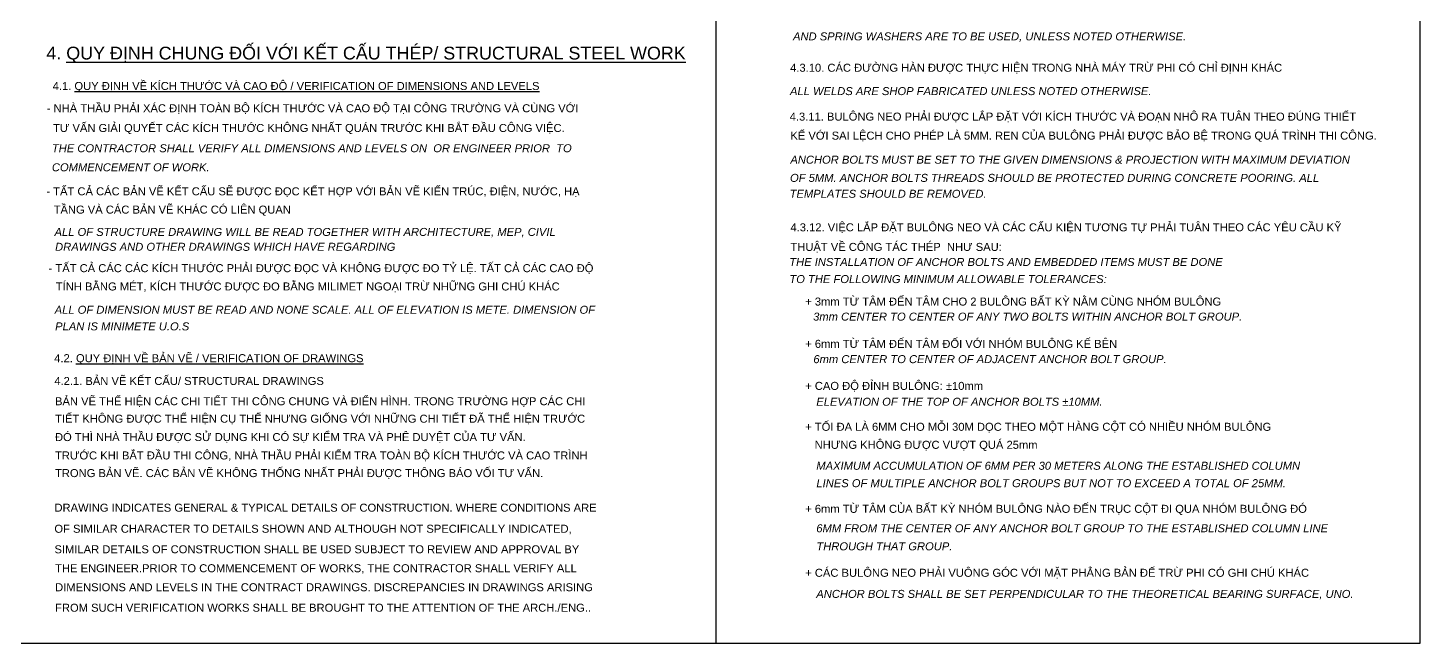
# Model space of a CAD drawing. Header units: millimetres. Extents: x -205508 to -110432, y 549193 to 571297.
# Drawn here: x -142266 to -137916, y 549193 to 551115 of the extents above; entities that cross this region are included whole.
import ezdxf

# ---------------------------------------------------------------- set-up
doc = ezdxf.new("R2010")
doc.units = ezdxf.units.MM
doc.header["$LTSCALE"] = 25
doc.header["$MEASUREMENT"] = 0
doc.layers.add('DETAIL$0$S-Text-EN', color=3, linetype='Continuous', lineweight=25)
doc.layers.add('DETAIL$0$S-Text-VN', color=7, linetype='Continuous', lineweight=25)
doc.layers.add('DETAIL$0$Standard', color=7, linetype='Continuous')
doc.styles.add('DETAIL$0$S-TEXT-EN', font='ariali.ttf')
doc.styles.add('DETAIL$0$S-TEXT-VN', font='arial.ttf')

msp = doc.modelspace()

# ---------------------------------------------------------------- linework, layer by layer
at = {"layer": 'DETAIL$0$Standard'}
msp.add_line((-140116, 554652), (-140116, 549192.7), dxfattribs=at)
msp.add_lwpolyline([(-144516, 549192.7), (-137916, 549192.7), (-137916, 554652), (-144516, 554652)], close=True, dxfattribs=at)

# ---------------------------------------------------------------- texts
at = {"layer": 'DETAIL$0$S-Text-EN', "linetype": 'Continuous'}
for s, style, p in [('AND SPRING WASHERS ARE TO BE USED, UNLESS NOTED OTHERWISE.', 'DETAIL$0$S-TEXT-EN', (-139875.3, 551076.3)), ('    ALL WELDS ARE SHOP FABRICATED UNLESS NOTED OTHERWISE.', 'DETAIL$0$S-TEXT-EN', (-139923.6, 550905.3)), ('THE CONTRACTOR SHALL VERIFY ALL DIMENSIONS AND LEVELS ON  OR ENGINEER PRIOR  TO ', 'DETAIL$0$S-TEXT-EN', (-142190.9, 550726.7)), ('ANCHOR BOLTS MUST BE SET TO THE GIVEN DIMENSIONS & PROJECTION WITH MAXIMUM DEVIATION ', 'DETAIL$0$S-TEXT-EN', (-139883.6, 550691)), ('COMMENCEMENT OF WORK.', 'DETAIL$0$S-TEXT-EN', (-142190.9, 550667.2)), (' OF 5MM. ANCHOR BOLTS THREADS SHOULD BE PROTECTED DURING CONCRETE POORING. ALL ', 'DETAIL$0$S-TEXT-EN', (-139894.4, 550634.2)), ('TEMPLATES SHOULD BE REMOVED.', 'DETAIL$0$S-TEXT-EN', (-139885.9, 550584.5)), ('ALL OF STRUCTURE DRAWING WILL BE READ TOGETHER WITH ARCHITECTURE, MEP, CIVIL', 'DETAIL$0$S-TEXT-EN', (-142182.6, 550465.2)), (' DRAWINGS AND OTHER DRAWINGS WHICH HAVE REGARDING', 'DETAIL$0$S-TEXT-EN', (-142190.5, 550418.7)), ('THE INSTALLATION OF ANCHOR BOLTS AND EMBEDDED ITEMS MUST BE DONE', 'DETAIL$0$S-TEXT-EN', (-139887.1, 550371.3)), ('TO THE FOLLOWING MINIMUM ALLOWABLE TOLERANCES:', 'DETAIL$0$S-TEXT-EN', (-139886.7, 550317.9)), ('ALL OF DIMENSION MUST BE READ AND NONE SCALE. ALL OF ELEVATION IS METE. DIMENSION OF', 'DETAIL$0$S-TEXT-EN', (-142182.1, 550222)), (' PLAN IS MINIMETE U.O.S', 'DETAIL$0$S-TEXT-EN', (-142190.5, 550170.1)), (' 3mm CENTER TO CENTER OF ANY TWO BOLTS WITHIN ANCHOR BOLT GROUP.', 'DETAIL$0$S-TEXT-EN', (-139822.2, 550200.6)), ('6mm CENTER TO CENTER OF ADJACENT ANCHOR BOLT GROUP.', 'DETAIL$0$S-TEXT-EN', (-139811.8, 550067.7)), ('   ELEVATION OF THE TOP OF ANCHOR BOLTS %%P10MM.', 'DETAIL$0$S-TEXT-EN', (-139831.7, 549934.6)), ('   MAXIMUM ACCUMULATION OF 6MM PER 30 METERS ALONG THE ESTABLISHED COLUMN', 'DETAIL$0$S-TEXT-EN', (-139831.7, 549734.5)), ('LINES OF MULTIPLE ANCHOR BOLT GROUPS BUT NOT TO EXCEED A TOTAL OF 25MM.', 'DETAIL$0$S-TEXT-EN', (-139802.3, 549680.1)), (' DRAWING INDICATES GENERAL & TYPICAL DETAILS OF CONSTRUCTION. WHERE CONDITIONS ARE ', 'DETAIL$0$S-TEXT-VN', (-142192.5, 549603.5)), ('OF SIMILAR CHARACTER TO DETAILS SHOWN AND ALTHOUGH NOT SPECIFICALLY INDICATED,', 'DETAIL$0$S-TEXT-VN', (-142183.1, 549537.7)), ('   6MM FROM THE CENTER OF ANY ANCHOR BOLT GROUP TO THE ESTABLISHED COLUMN LINE ', 'DETAIL$0$S-TEXT-EN', (-139831.7, 549539.2)), (' SIMILAR DETAILS OF CONSTRUCTION SHALL BE USED SUBJECT TO REVIEW AND APPROVAL BY ', 'DETAIL$0$S-TEXT-VN', (-142192.5, 549473.5)), ('THROUGH THAT GROUP.', 'DETAIL$0$S-TEXT-EN', (-139802.3, 549482.8)), ('THE ENGINEER.PRIOR TO COMMENCEMENT OF WORKS, THE CONTRACTOR SHALL VERIFY ALL ', 'DETAIL$0$S-TEXT-VN', (-142180.8, 549414.3)), ('DIMENSIONS AND LEVELS IN THE CONTRACT DRAWINGS. DISCREPANCIES IN DRAWINGS ARISING ', 'DETAIL$0$S-TEXT-VN', (-142180.8, 549354.9)), ('   ANCHOR BOLTS SHALL BE SET PERPENDICULAR TO THE THEORETICAL BEARING SURFACE, UNO.', 'DETAIL$0$S-TEXT-EN', (-139831.7, 549334.1)), ('FROM SUCH VERIFICATION WORKS SHALL BE BROUGHT TO THE ATTENTION OF THE ARCH./ENG..', 'DETAIL$0$S-TEXT-VN', (-142180.8, 549290.9))]:
    msp.add_text(s, height=25, dxfattribs=dict(at, style=style)).set_placement(p)
at = {"layer": 'DETAIL$0$S-Text-VN', "color": 4, "style": 'DETAIL$0$S-TEXT-VN'}
msp.add_text('4. %%UQUY ĐỊNH CHUNG ĐỐI VỚI KẾT CẤU THÉP/ STRUCTURAL STEEL WORK', height=40, dxfattribs=at).set_placement((-142208.1, 551016.6))
at = {"layer": 'DETAIL$0$S-Text-VN', "linetype": 'Continuous', "style": 'DETAIL$0$S-TEXT-VN'}
for s, p in [('4.3.10. CÁC ĐƯỜNG HÀN ĐƯỢC THỰC HIỆN TRONG NHÀ MÁY TRỪ PHI CÓ CHỈ ĐỊNH KHÁC', (-139884.4, 550978.3)), ('- NHÀ THẦU PHẢI XÁC ĐỊNH TOÀN BỘ KÍCH THƯỚC VÀ CAO ĐỘ TẠI CÔNG TRƯỜNG VÀ CÙNG VỚI', (-142206.9, 550851.7)), ('4.3.11. BULÔNG NEO PHẢI ĐƯỢC LẮP ĐẶT VỚI KÍCH THƯỚC VÀ ĐOẠN NHÔ RA TUÂN THEO ĐÚNG THIẾT  ', (-139885.8, 550825.6)), ('TƯ VẤN GIẢI QUYẾT CÁC KÍCH THƯỚC KHÔNG NHẤT QUÁN TRƯỚC KHI BẮT ĐẦU CÔNG VIỆC. ', (-142187.4, 550790.1)), ('KẾ VỚI SAI LỆCH CHO PHÉP LÀ 5MM. REN CỦA BULÔNG PHẢI ĐƯỢC BẢO BỆ TRONG QUÁ TRÌNH THI CÔNG. ', (-139883.6, 550766.2)), ('- TẤT CẢ CÁC BẢN VẼ KẾT CẤU SẼ ĐƯỢC ĐỌC KẾT HỢP VỚI BẢN VẼ KIẾN TRÚC, ĐIỆN, NƯỚC, HẠ', (-142208, 550592.1)), ('TẦNG VÀ CÁC BẢN VẼ KHÁC CÓ LIÊN QUAN', (-142185.4, 550535)), ('4.3.12. VIỆC LẮP ĐẶT BULÔNG NEO VÀ CÁC CẤU KIỆN TƯƠNG TỰ PHẢI TUÂN THEO CÁC YÊU CẦU KỸ ', (-139883.4, 550479.6)), ('THUẬT VỀ CÔNG TÁC THÉP  NHƯ SAU:', (-139883.4, 550418.4)), ('- TẤT CẢ CÁC CÁC KÍCH THƯỚC PHẢI ĐƯỢC ĐỌC VÀ KHÔNG ĐƯỢC ĐO TỶ LỆ. TẤT CẢ CÁC CAO ĐỘ', (-142201.2, 550352)), ('TÍNH BẰNG MÉT, KÍCH THƯỚC ĐƯỢC ĐO BẰNG MILIMET NGOẠI TRỪ NHỮNG GHI CHÚ KHÁC', (-142178.5, 550294.8)), ('+ 3mm TỪ TÂM ĐẾN TÂM CHO 2 BULÔNG BẤT KỲ NẰM CÙNG NHÓM BULÔNG', (-139837.3, 550247.6)), ('+ 6mm TỪ TÂM ĐẾN TÂM ĐỐI VỚI NHÓM BULÔNG KẾ BÊN', (-139837.3, 550115.5)), ('4.2.1. BẢN VẼ KẾT CẤU/ STRUCTURAL DRAWINGS ', (-142183.3, 549999.5)), ('+ CAO ĐỘ ĐỈNH BULÔNG: %%P10mm', (-139837.3, 549984.1)), ('BẢN VẼ THỂ HIỆN CÁC CHI TIẾT THI CÔNG CHUNG VÀ ĐIỂN HÌNH. TRONG TRƯỜNG HỢP CÁC CHI', (-142181.1, 549936.1)), ('TIẾT KHÔNG ĐƯỢC THỂ HIỆN CỤ THỂ NHƯNG GIỐNG VỚI NHỮNG CHI TIẾT ĐÃ THỂ HIỆN TRƯỚC', (-142181.1, 549881.6)), ('+ TỐI ĐA LÀ 6MM CHO MỖI 30M DỌC THEO MỘT HÀNG CỘT CÓ NHIỀU NHÓM BULÔNG ', (-139837.3, 549856.3)), ('ĐÓ THÌ NHÀ THẦU ĐƯỢC SỬ DỤNG KHI CÓ SỰ KIỂM TRA VÀ PHÊ DUYỆT CỦA TƯ VẤN. ', (-142181.1, 549824.2)), ('TRƯỚC KHI BẮT ĐẦU THI CÔNG, NHÀ THẦU PHẢI KIỂM TRA TOÀN BỘ KÍCH THƯỚC VÀ CAO TRÌNH ', (-142181.1, 549766.8)), ('NHƯNG KHÔNG ĐƯỢC VƯỢT QUÁ 25mm', (-139807.8, 549800)), ('TRONG BẢN VẼ. CÁC BẢN VẼ KHÔNG THỐNG NHẤT PHẢI ĐƯỢC THÔNG BÁO VỐI TƯ VẤN. ', (-142181.1, 549711.6)), ('+ 6mm TỪ TÂM CỦA BẤT KỲ NHÓM BULÔNG NÀO ĐẾN TRỤC CỘT ĐI QUA NHÓM BULÔNG ĐÓ', (-139837.3, 549600)), ('+ CÁC BULÔNG NEO PHẢI VUÔNG GÓC VỚI MẶT PHẲNG BẢN ĐẾ TRỪ PHI CÓ GHI CHÚ KHÁC', (-139837.3, 549400.1))]:
    msp.add_text(s, height=25, dxfattribs=at).set_placement(p)
at = {"layer": 'DETAIL$0$S-Text-VN', "style": 'DETAIL$0$S-TEXT-VN'}
for s, p in [('4.1. %%UQUY ĐỊNH VỀ KÍCH THƯỚC VÀ CAO ĐỘ / VERIFICATION OF DIMENSIONS AND LEVELS', (-142188.4, 550921.3)), ('4.2. %%UQUY ĐỊNH VỀ BẢN VẼ / VERIFICATION OF DRAWINGS', (-142183.6, 550070.7))]:
    msp.add_text(s, height=25, dxfattribs=at).set_placement(p)

doc.saveas('drawing.dxf')
